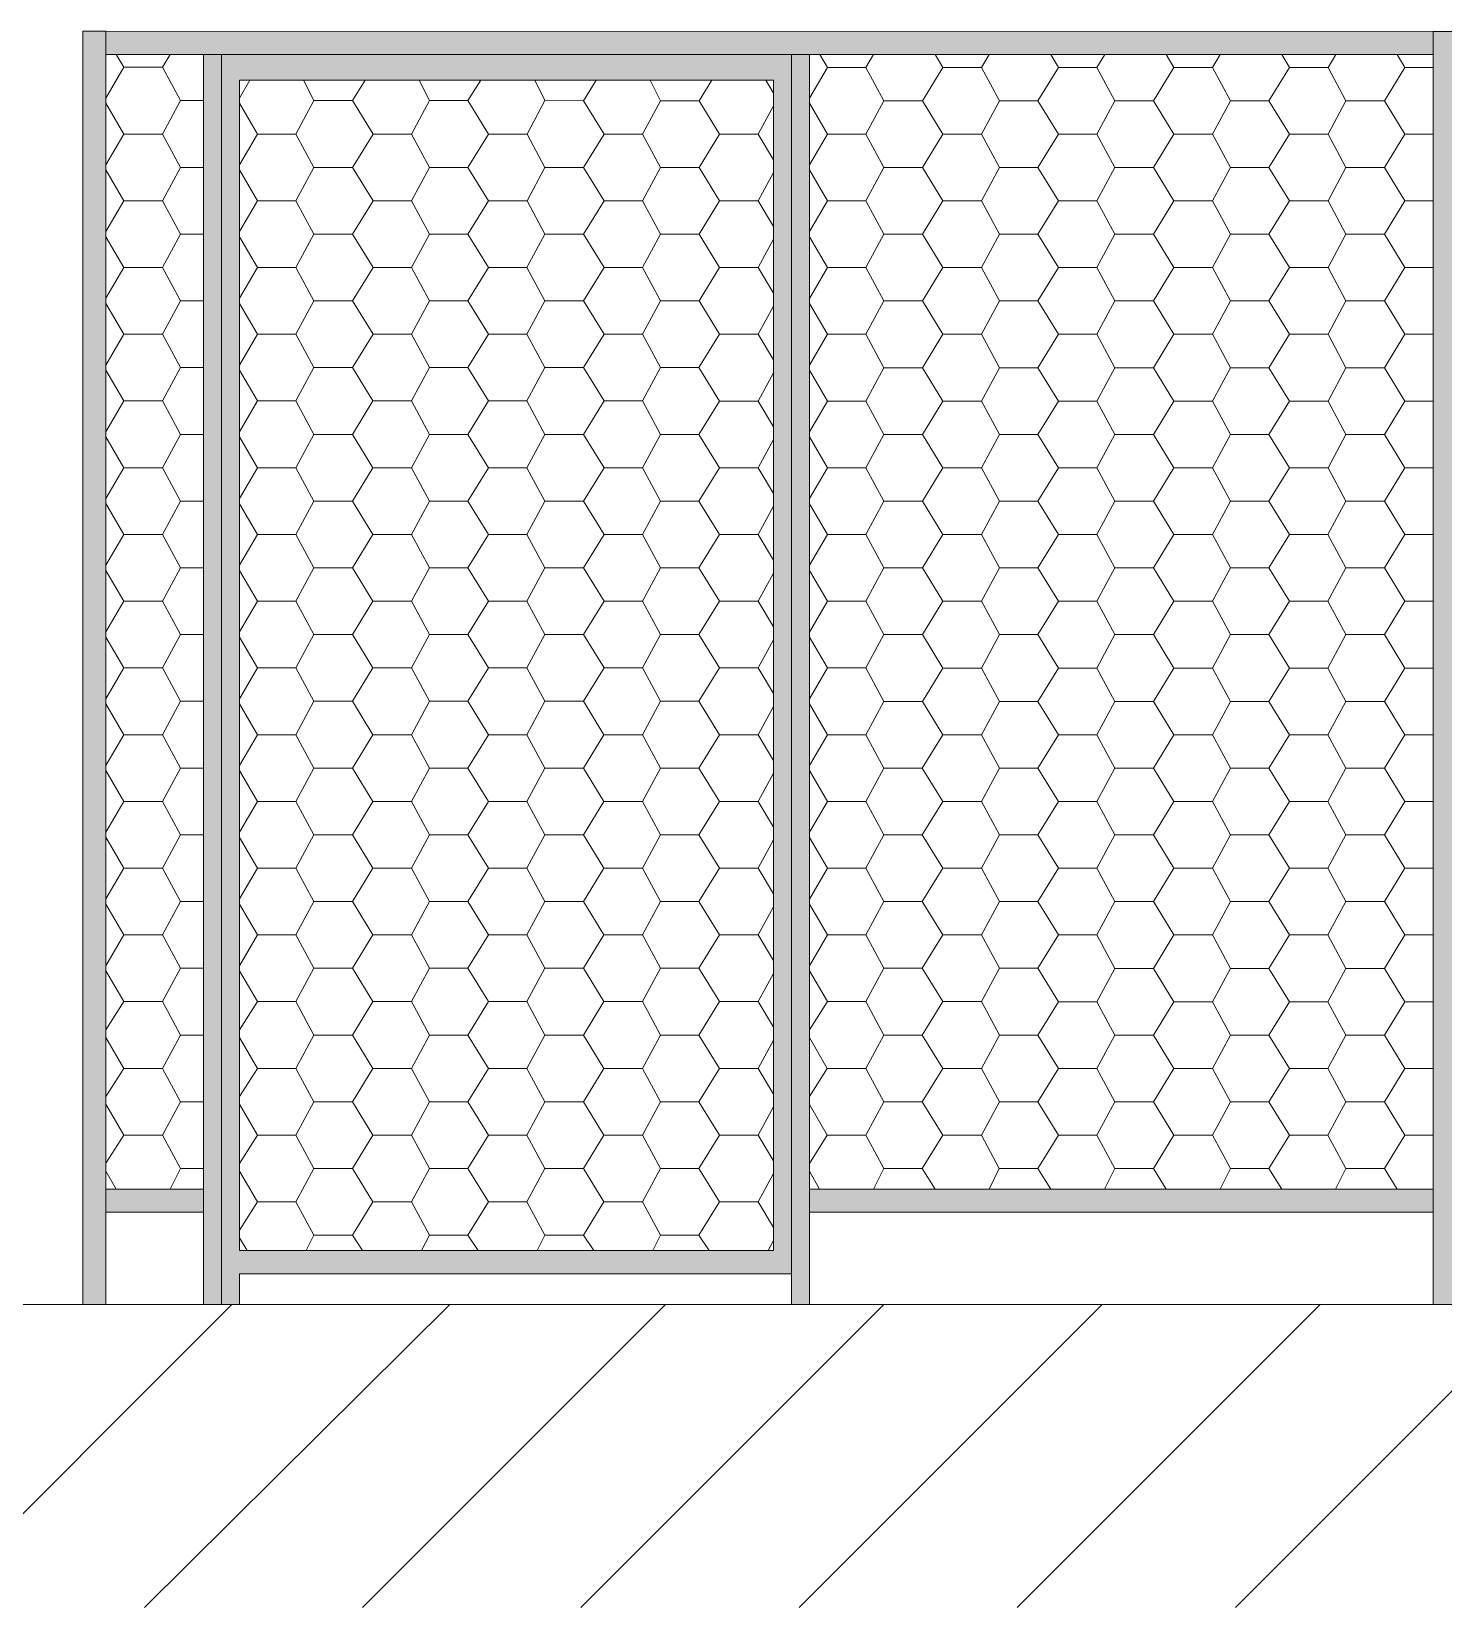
# Model space of a CAD drawing. Extents: x 3377 to 3790, y 1673 to 1846.
# Drawn here: x 3518.486 to 3520.813, y 1749.507 to 1752.105 of the extents above; entities that cross this region are included whole.
import ezdxf

# ---------------------------------------------------------------- set-up
doc = ezdxf.new("R2010")
doc.units = 0
doc.header["$LTSCALE"] = 2
doc.layers.add('PDF7_0', color=7, linetype='Continuous', true_color=0xc6c6c6)
doc.layers.add('PDF7_13-CORTE', color=7, linetype='Continuous', true_color=0xe3e3e3)
doc.layers.add('PDF7_07-HACHURIADO', color=7, linetype='Continuous')

msp = doc.modelspace()

# ---------------------------------------------------------------- linework, layer by layer
at = {"layer": 'PDF7_0', "color": 7, "lineweight": 0}
for points in [[(3518.5704, 1752.1056), (3518.5703, 1750.0067)], [(3520.7962, 1752.1054), (3520.7961, 1750.0066)], [(3519.7087, 1752.0674), (3519.7383, 1752.0674), (3519.7382, 1750.0574), (3518.8284, 1750.0575), (3518.8284, 1750.0067), (3518.7988, 1750.0067), (3518.7989, 1752.0675), (3518.8285, 1752.0675), (3519.7383, 1752.0674), (3519.7383, 1752.0251)], [(3519.7679, 1752.0674), (3519.7678, 1750.0067)]]:
    msp.add_lwpolyline(points, dxfattribs=at)
for points in [[(3518.5704, 1752.1056), (3518.6085, 1752.1056), (3518.6084, 1750.0067), (3518.5703, 1750.0067)], [(3518.6084, 1750.0067), (3518.6085, 1752.1056)], [(3520.7962, 1752.1054), (3520.7962, 1752.0673), (3518.6085, 1752.0675), (3518.6085, 1752.1056)], [(3520.7962, 1752.1054), (3520.8385, 1752.1054), (3520.8384, 1750.0066), (3520.7961, 1750.0066)], [(3518.7693, 1752.0675), (3518.7989, 1752.0675), (3518.7988, 1750.0067), (3518.7692, 1750.0067)], [(3519.7383, 1752.0674), (3519.7679, 1752.0674), (3519.7678, 1750.0067), (3519.7382, 1750.0067)], [(3519.7086, 1750.0955), (3519.7087, 1752.0251), (3518.8285, 1752.0251), (3518.8284, 1750.0956)], [(3518.7692, 1750.1971), (3518.7692, 1750.1591), (3518.6084, 1750.1591), (3518.6084, 1750.1971)], [(3520.7961, 1750.197), (3520.7961, 1750.1589), (3519.7678, 1750.159), (3519.7678, 1750.1971)]]:
    msp.add_lwpolyline(points, close=True, dxfattribs=at)
at = {"layer": 'PDF7_0', "lineweight": 0}
for points in [[(3518.6254, 1752.0675), (3518.6381, 1752.0463), (3518.7016, 1752.0463), (3518.7143, 1752.0675)], [(3519.7849, 1752.0674), (3519.7976, 1752.0462), (3519.861, 1752.0462), (3519.8737, 1752.0674)], [(3519.9753, 1752.0674), (3519.988, 1752.0462), (3520.0514, 1752.0462), (3520.0641, 1752.0674)], [(3520.1657, 1752.0674), (3520.1784, 1752.0462), (3520.2419, 1752.0462), (3520.2546, 1752.0674)], [(3520.3561, 1752.0674), (3520.3688, 1752.0462), (3520.4323, 1752.0462), (3520.445, 1752.0673)], [(3520.5465, 1752.0673), (3520.5592, 1752.0462), (3520.6227, 1752.0462), (3520.6354, 1752.0673)], [(3520.7369, 1752.0673), (3520.7496, 1752.0462), (3520.7962, 1752.0462)], [(3518.6085, 1751.9955), (3518.6381, 1752.0463)], [(3518.7016, 1752.0463), (3518.7312, 1751.9913), (3518.7693, 1751.9913)], [(3519.7679, 1751.9955), (3519.7976, 1752.0462)], [(3519.861, 1752.0462), (3519.8906, 1751.9912), (3519.9541, 1751.9912), (3519.988, 1752.0462)], [(3520.0514, 1752.0462), (3520.0811, 1751.9912), (3520.1445, 1751.9912), (3520.1784, 1752.0462)], [(3520.2419, 1752.0462), (3520.2715, 1751.9912), (3520.335, 1751.9912), (3520.3688, 1752.0462)], [(3520.4323, 1752.0462), (3520.4619, 1751.9912), (3520.5254, 1751.9912), (3520.5592, 1752.0462)], [(3520.6227, 1752.0462), (3520.6523, 1751.9912), (3520.7158, 1751.9912), (3520.7496, 1752.0462)], [(3518.8285, 1751.9955), (3518.8455, 1752.0251)], [(3518.9343, 1752.0251), (3518.9513, 1751.9913), (3519.0147, 1751.9913), (3519.0359, 1752.0251)], [(3519.1247, 1752.0251), (3519.1417, 1751.9913), (3519.2051, 1751.9913), (3519.2263, 1752.0251)], [(3519.3152, 1752.0251), (3519.3321, 1751.9913), (3519.3956, 1751.9912), (3519.4167, 1752.0251)], [(3519.5056, 1752.0251), (3519.5225, 1751.9912), (3519.586, 1751.9912), (3519.6071, 1752.0251)], [(3519.7087, 1752.0039), (3519.696, 1752.0251)], [(3518.6085, 1751.9871), (3518.6381, 1751.9363), (3518.7016, 1751.9363), (3518.7312, 1751.9913)], [(3518.8285, 1751.9871), (3518.8582, 1751.9363), (3518.9216, 1751.9363), (3518.9513, 1751.9913)], [(3519.0147, 1751.9913), (3519.0486, 1751.9363), (3519.112, 1751.9363), (3519.1417, 1751.9913)], [(3519.2051, 1751.9913), (3519.239, 1751.9362), (3519.3025, 1751.9362), (3519.3321, 1751.9913)], [(3519.3956, 1751.9912), (3519.4294, 1751.9362), (3519.4929, 1751.9362), (3519.5225, 1751.9912)], [(3519.586, 1751.9912), (3519.6198, 1751.9362), (3519.6833, 1751.9362), (3519.7087, 1751.8939)], [(3519.7679, 1751.987), (3519.7975, 1751.9362), (3519.861, 1751.9362), (3519.8906, 1751.9912)], [(3519.9541, 1751.9912), (3519.988, 1751.9362), (3520.0514, 1751.9362), (3520.0811, 1751.9912)], [(3520.1445, 1751.9912), (3520.1784, 1751.9362), (3520.2419, 1751.9362), (3520.2715, 1751.9912)], [(3520.335, 1751.9912), (3520.3688, 1751.9362), (3520.4323, 1751.9362), (3520.4619, 1751.9912)], [(3520.5254, 1751.9912), (3520.5592, 1751.9362), (3520.6227, 1751.9362), (3520.6523, 1751.9912)], [(3520.7158, 1751.9912), (3520.7496, 1751.9361), (3520.7962, 1751.9361)], [(3519.6833, 1751.9362), (3519.7087, 1751.9828)], [(3518.6085, 1751.8855), (3518.6381, 1751.9363)], [(3518.7016, 1751.9363), (3518.7312, 1751.8813), (3518.7693, 1751.8813)], [(3518.8285, 1751.8855), (3518.8582, 1751.9363)], [(3518.9216, 1751.9363), (3518.9512, 1751.8813), (3519.0147, 1751.8813), (3519.0486, 1751.9363)], [(3519.112, 1751.9363), (3519.1417, 1751.8812), (3519.2051, 1751.8812), (3519.239, 1751.9362)], [(3519.3025, 1751.9362), (3519.3321, 1751.8812), (3519.3956, 1751.8812), (3519.4294, 1751.9362)], [(3519.4929, 1751.9362), (3519.5225, 1751.8812), (3519.586, 1751.8812), (3519.6198, 1751.9362)], [(3519.7679, 1751.8854), (3519.7975, 1751.9362)], [(3519.861, 1751.9362), (3519.8906, 1751.8812), (3519.9541, 1751.8812), (3519.988, 1751.9362)], [(3520.0514, 1751.9362), (3520.0811, 1751.8812), (3520.1445, 1751.8812), (3520.1784, 1751.9362)], [(3520.2419, 1751.9362), (3520.2715, 1751.8812), (3520.3349, 1751.8812), (3520.3688, 1751.9362)], [(3520.4323, 1751.9362), (3520.4619, 1751.8812), (3520.5254, 1751.8812), (3520.5592, 1751.9362)], [(3520.6227, 1751.9362), (3520.6523, 1751.8811), (3520.7158, 1751.8811), (3520.7496, 1751.9361)], [(3518.6085, 1751.8771), (3518.6381, 1751.8263), (3518.7016, 1751.8263), (3518.7312, 1751.8813)], [(3518.8285, 1751.877), (3518.8582, 1751.8263), (3518.9216, 1751.8263), (3518.9512, 1751.8813)], [(3519.0147, 1751.8813), (3519.0486, 1751.8262), (3519.112, 1751.8262), (3519.1417, 1751.8812)], [(3519.2051, 1751.8812), (3519.239, 1751.8262), (3519.3025, 1751.8262), (3519.3321, 1751.8812)], [(3519.3956, 1751.8812), (3519.4294, 1751.8262), (3519.4929, 1751.8262), (3519.5225, 1751.8812)], [(3519.586, 1751.8812), (3519.6198, 1751.8262), (3519.6833, 1751.8262), (3519.7087, 1751.7839)], [(3519.6833, 1751.8262), (3519.7087, 1751.8727)], [(3519.7679, 1751.877), (3519.7975, 1751.8262), (3519.861, 1751.8262), (3519.8906, 1751.8812)], [(3519.9541, 1751.8812), (3519.988, 1751.8262), (3520.0514, 1751.8262), (3520.0811, 1751.8812)], [(3520.1445, 1751.8812), (3520.1784, 1751.8262), (3520.2418, 1751.8262), (3520.2715, 1751.8812)], [(3520.3349, 1751.8812), (3520.3688, 1751.8262), (3520.4323, 1751.8262), (3520.4619, 1751.8812)], [(3520.5254, 1751.8812), (3520.5592, 1751.8261), (3520.6227, 1751.8261), (3520.6523, 1751.8811)], [(3520.7158, 1751.8811), (3520.7496, 1751.8261), (3520.7962, 1751.8261)], [(3518.6085, 1751.7755), (3518.6381, 1751.8263)], [(3518.7016, 1751.8263), (3518.7312, 1751.7713), (3518.7693, 1751.7713)], [(3518.8285, 1751.7755), (3518.8582, 1751.8263)], [(3518.9216, 1751.8263), (3518.9512, 1751.7712), (3519.0147, 1751.7712), (3519.0486, 1751.8262)], [(3519.112, 1751.8262), (3519.1417, 1751.7712), (3519.2051, 1751.7712), (3519.239, 1751.8262)], [(3519.3025, 1751.8262), (3519.3321, 1751.7712), (3519.3955, 1751.7712), (3519.4294, 1751.8262)], [(3519.4929, 1751.8262), (3519.5225, 1751.7712), (3519.586, 1751.7712), (3519.6198, 1751.8262)], [(3519.7679, 1751.7754), (3519.7975, 1751.8262)], [(3519.861, 1751.8262), (3519.8906, 1751.7712), (3519.9541, 1751.7712), (3519.988, 1751.8262)], [(3520.0514, 1751.8262), (3520.081, 1751.7712), (3520.1445, 1751.7712), (3520.1784, 1751.8262)], [(3520.2418, 1751.8262), (3520.2715, 1751.7712), (3520.3349, 1751.7711), (3520.3688, 1751.8262)], [(3520.4323, 1751.8262), (3520.4619, 1751.7711), (3520.5254, 1751.7711), (3520.5592, 1751.8261)], [(3520.6227, 1751.8261), (3520.6523, 1751.7711), (3520.7158, 1751.7711), (3520.7496, 1751.8261)], [(3518.6085, 1751.767), (3518.6381, 1751.7163), (3518.7016, 1751.7162), (3518.7312, 1751.7713)], [(3518.8285, 1751.767), (3518.8581, 1751.7162), (3518.9216, 1751.7162), (3518.9512, 1751.7712)], [(3519.0147, 1751.7712), (3519.0486, 1751.7162), (3519.112, 1751.7162), (3519.1417, 1751.7712)], [(3519.2051, 1751.7712), (3519.239, 1751.7162), (3519.3024, 1751.7162), (3519.3321, 1751.7712)], [(3519.3955, 1751.7712), (3519.4294, 1751.7162), (3519.4929, 1751.7162), (3519.5225, 1751.7712)], [(3519.586, 1751.7712), (3519.6198, 1751.7162), (3519.6833, 1751.7162), (3519.7087, 1751.6739)], [(3519.6833, 1751.7162), (3519.7087, 1751.7627)], [(3519.7679, 1751.767), (3519.7975, 1751.7162), (3519.861, 1751.7162), (3519.8906, 1751.7712)], [(3519.9541, 1751.7712), (3519.988, 1751.7162), (3520.0514, 1751.7162), (3520.081, 1751.7712)], [(3520.1445, 1751.7712), (3520.1784, 1751.7161), (3520.2418, 1751.7161), (3520.2715, 1751.7712)], [(3520.3349, 1751.7711), (3520.3688, 1751.7161), (3520.4323, 1751.7161), (3520.4619, 1751.7711)], [(3520.5254, 1751.7711), (3520.5592, 1751.7161), (3520.6227, 1751.7161), (3520.6523, 1751.7711)], [(3520.7158, 1751.7711), (3520.7496, 1751.7161), (3520.7962, 1751.7161)], [(3518.6085, 1751.6655), (3518.6381, 1751.7163)], [(3518.7016, 1751.7162), (3518.7312, 1751.6612), (3518.7693, 1751.6612)], [(3518.8285, 1751.6655), (3518.8581, 1751.7162)], [(3518.9216, 1751.7162), (3518.9512, 1751.6612), (3519.0147, 1751.6612), (3519.0486, 1751.7162)], [(3519.112, 1751.7162), (3519.1416, 1751.6612), (3519.2051, 1751.6612), (3519.239, 1751.7162)], [(3519.3024, 1751.7162), (3519.3321, 1751.6612), (3519.3955, 1751.6612), (3519.4294, 1751.7162)], [(3519.4929, 1751.7162), (3519.5225, 1751.6612), (3519.586, 1751.6612), (3519.6198, 1751.7162)], [(3519.7679, 1751.6654), (3519.7975, 1751.7162)], [(3519.861, 1751.7162), (3519.8906, 1751.6612), (3519.9541, 1751.6612), (3519.988, 1751.7162)], [(3520.0514, 1751.7162), (3520.081, 1751.6611), (3520.1445, 1751.6611), (3520.1784, 1751.7161)], [(3520.2418, 1751.7161), (3520.2715, 1751.6611), (3520.3349, 1751.6611), (3520.3688, 1751.7161)], [(3520.4323, 1751.7161), (3520.4619, 1751.6611), (3520.5253, 1751.6611), (3520.5592, 1751.7161)], [(3520.6227, 1751.7161), (3520.6523, 1751.6611), (3520.7158, 1751.6611), (3520.7496, 1751.7161)], [(3518.6085, 1751.657), (3518.6381, 1751.6062), (3518.7016, 1751.6062), (3518.7312, 1751.6612)], [(3518.8285, 1751.657), (3518.8581, 1751.6062), (3518.9216, 1751.6062), (3518.9512, 1751.6612)], [(3519.0147, 1751.6612), (3519.0486, 1751.6062), (3519.112, 1751.6062), (3519.1416, 1751.6612)], [(3519.2051, 1751.6612), (3519.239, 1751.6062), (3519.3024, 1751.6062), (3519.3321, 1751.6612)], [(3519.3955, 1751.6612), (3519.4294, 1751.6062), (3519.4929, 1751.6062), (3519.5225, 1751.6612)], [(3519.586, 1751.6612), (3519.6198, 1751.6062), (3519.6833, 1751.6062), (3519.7087, 1751.5638)], [(3519.6833, 1751.6062), (3519.7087, 1751.6527)], [(3519.7679, 1751.6569), (3519.7975, 1751.6062), (3519.861, 1751.6062), (3519.8906, 1751.6612)], [(3519.9541, 1751.6612), (3519.9879, 1751.6061), (3520.0514, 1751.6061), (3520.081, 1751.6611)], [(3520.1445, 1751.6611), (3520.1784, 1751.6061), (3520.2418, 1751.6061), (3520.2715, 1751.6611)], [(3520.3349, 1751.6611), (3520.3688, 1751.6061), (3520.4323, 1751.6061), (3520.4619, 1751.6611)], [(3520.5253, 1751.6611), (3520.5592, 1751.6061), (3520.6227, 1751.6061), (3520.6523, 1751.6611)], [(3520.7158, 1751.6611), (3520.7496, 1751.6061), (3520.7962, 1751.6061)], [(3518.6085, 1751.5555), (3518.6381, 1751.6062)], [(3518.7016, 1751.6062), (3518.7312, 1751.5512), (3518.7693, 1751.5512)], [(3518.8285, 1751.5554), (3518.8581, 1751.6062)], [(3518.9216, 1751.6062), (3518.9512, 1751.5512), (3519.0147, 1751.5512), (3519.0486, 1751.6062)], [(3519.112, 1751.6062), (3519.1416, 1751.5512), (3519.2051, 1751.5512), (3519.239, 1751.6062)], [(3519.3024, 1751.6062), (3519.3321, 1751.5512), (3519.3955, 1751.5512), (3519.4294, 1751.6062)], [(3519.4929, 1751.6062), (3519.5225, 1751.5512), (3519.5859, 1751.5512), (3519.6198, 1751.6062)], [(3519.7679, 1751.5554), (3519.7975, 1751.6062)], [(3519.861, 1751.6062), (3519.8906, 1751.5511), (3519.9541, 1751.5511), (3519.9879, 1751.6061)], [(3520.0514, 1751.6061), (3520.081, 1751.5511), (3520.1445, 1751.5511), (3520.1784, 1751.6061)], [(3520.2418, 1751.6061), (3520.2714, 1751.5511), (3520.3349, 1751.5511), (3520.3688, 1751.6061)], [(3520.4323, 1751.6061), (3520.4619, 1751.5511), (3520.5253, 1751.5511), (3520.5592, 1751.6061)], [(3520.6227, 1751.6061), (3520.6523, 1751.5511), (3520.7158, 1751.5511), (3520.7496, 1751.6061)], [(3518.6085, 1751.547), (3518.6381, 1751.4962), (3518.7016, 1751.4962), (3518.7312, 1751.5512)], [(3518.8285, 1751.547), (3518.8581, 1751.4962), (3518.9216, 1751.4962), (3518.9512, 1751.5512)], [(3519.0147, 1751.5512), (3519.0485, 1751.4962), (3519.112, 1751.4962), (3519.1416, 1751.5512)], [(3519.2051, 1751.5512), (3519.239, 1751.4962), (3519.3024, 1751.4962), (3519.3321, 1751.5512)], [(3519.3955, 1751.5512), (3519.4294, 1751.4962), (3519.4929, 1751.4962), (3519.5225, 1751.5512)], [(3519.5859, 1751.5512), (3519.6198, 1751.4961), (3519.6833, 1751.4961), (3519.7087, 1751.4538)], [(3519.7679, 1751.5469), (3519.7975, 1751.4961), (3519.861, 1751.4961), (3519.8906, 1751.5511)], [(3519.9541, 1751.5511), (3519.9879, 1751.4961), (3520.0514, 1751.4961), (3520.081, 1751.5511)], [(3520.1445, 1751.5511), (3520.1784, 1751.4961), (3520.2418, 1751.4961), (3520.2714, 1751.5511)], [(3520.3349, 1751.5511), (3520.3688, 1751.4961), (3520.4322, 1751.4961), (3520.4619, 1751.5511)], [(3520.5253, 1751.5511), (3520.5592, 1751.4961), (3520.6227, 1751.4961), (3520.6523, 1751.5511)], [(3520.7158, 1751.5511), (3520.7496, 1751.4961), (3520.7962, 1751.4961)], [(3519.6833, 1751.4961), (3519.7087, 1751.5427)], [(3518.6085, 1751.4454), (3518.6381, 1751.4962)], [(3518.7016, 1751.4962), (3518.7312, 1751.4412), (3518.7693, 1751.4412)], [(3518.8285, 1751.4454), (3518.8581, 1751.4962)], [(3518.9216, 1751.4962), (3518.9512, 1751.4412), (3519.0147, 1751.4412), (3519.0485, 1751.4962)], [(3519.112, 1751.4962), (3519.1416, 1751.4412), (3519.2051, 1751.4412), (3519.239, 1751.4962)], [(3519.3024, 1751.4962), (3519.3321, 1751.4412), (3519.3955, 1751.4412), (3519.4294, 1751.4962)], [(3519.4929, 1751.4962), (3519.5225, 1751.4411), (3519.5859, 1751.4411), (3519.6198, 1751.4961)], [(3519.7679, 1751.4454), (3519.7975, 1751.4961)], [(3519.861, 1751.4961), (3519.8906, 1751.4411), (3519.9541, 1751.4411), (3519.9879, 1751.4961)], [(3520.0514, 1751.4961), (3520.081, 1751.4411), (3520.1445, 1751.4411), (3520.1784, 1751.4961)], [(3520.2418, 1751.4961), (3520.2714, 1751.4411), (3520.3349, 1751.4411), (3520.3688, 1751.4961)], [(3520.4322, 1751.4961), (3520.4619, 1751.4411), (3520.5253, 1751.4411), (3520.5592, 1751.4961)], [(3520.6227, 1751.4961), (3520.6523, 1751.4411), (3520.7157, 1751.4411), (3520.7496, 1751.4961)], [(3518.6085, 1751.437), (3518.6381, 1751.3862), (3518.7016, 1751.3862), (3518.7312, 1751.4412)], [(3518.8285, 1751.437), (3518.8581, 1751.3862), (3518.9216, 1751.3862), (3518.9512, 1751.4412)], [(3519.0147, 1751.4412), (3519.0485, 1751.3862), (3519.112, 1751.3862), (3519.1416, 1751.4412)], [(3519.2051, 1751.4412), (3519.239, 1751.3862), (3519.3024, 1751.3862), (3519.3321, 1751.4412)], [(3519.3955, 1751.4412), (3519.4294, 1751.3861), (3519.4928, 1751.3861), (3519.5225, 1751.4411)], [(3519.5859, 1751.4411), (3519.6198, 1751.3861), (3519.6833, 1751.3861), (3519.7086, 1751.3438)], [(3519.6833, 1751.3861), (3519.7087, 1751.4327)], [(3519.7679, 1751.4369), (3519.7975, 1751.3861), (3519.861, 1751.3861), (3519.8906, 1751.4411)], [(3519.9541, 1751.4411), (3519.9879, 1751.3861), (3520.0514, 1751.3861), (3520.081, 1751.4411)], [(3520.1445, 1751.4411), (3520.1783, 1751.3861), (3520.2418, 1751.3861), (3520.2714, 1751.4411)], [(3520.3349, 1751.4411), (3520.3688, 1751.3861), (3520.4322, 1751.3861), (3520.4619, 1751.4411)], [(3520.5253, 1751.4411), (3520.5592, 1751.3861), (3520.6227, 1751.3861), (3520.6523, 1751.4411)], [(3520.7157, 1751.4411), (3520.7496, 1751.3861), (3520.7961, 1751.3861)], [(3518.6085, 1751.3354), (3518.6381, 1751.3862)], [(3518.7016, 1751.3862), (3518.7312, 1751.3312), (3518.7693, 1751.3312)], [(3518.8285, 1751.3354), (3518.8581, 1751.3862)], [(3518.9216, 1751.3862), (3518.9512, 1751.3312), (3519.0147, 1751.3312), (3519.0485, 1751.3862)], [(3519.112, 1751.3862), (3519.1416, 1751.3312), (3519.2051, 1751.3311), (3519.239, 1751.3862)], [(3519.3024, 1751.3862), (3519.332, 1751.3311), (3519.3955, 1751.3311), (3519.4294, 1751.3861)], [(3519.4928, 1751.3861), (3519.5225, 1751.3311), (3519.5859, 1751.3311), (3519.6198, 1751.3861)], [(3519.7679, 1751.3353), (3519.7975, 1751.3861)], [(3519.861, 1751.3861), (3519.8906, 1751.3311), (3519.9541, 1751.3311), (3519.9879, 1751.3861)], [(3520.0514, 1751.3861), (3520.081, 1751.3311), (3520.1445, 1751.3311), (3520.1783, 1751.3861)], [(3520.2418, 1751.3861), (3520.2714, 1751.3311), (3520.3349, 1751.3311), (3520.3688, 1751.3861)], [(3520.4322, 1751.3861), (3520.4619, 1751.3311), (3520.5253, 1751.3311), (3520.5592, 1751.3861)], [(3520.6227, 1751.3861), (3520.6523, 1751.3311), (3520.7157, 1751.331), (3520.7496, 1751.3861)], [(3518.6085, 1751.327), (3518.6381, 1751.2762), (3518.7015, 1751.2762), (3518.7312, 1751.3312)], [(3518.8285, 1751.3269), (3518.8581, 1751.2762), (3518.9216, 1751.2762), (3518.9512, 1751.3312)], [(3519.0147, 1751.3312), (3519.0485, 1751.2761), (3519.112, 1751.2761), (3519.1416, 1751.3312)], [(3519.2051, 1751.3311), (3519.2389, 1751.2761), (3519.3024, 1751.2761), (3519.332, 1751.3311)], [(3519.3955, 1751.3311), (3519.4294, 1751.2761), (3519.4928, 1751.2761), (3519.5225, 1751.3311)], [(3519.5859, 1751.3311), (3519.6198, 1751.2761), (3519.6833, 1751.2761), (3519.7086, 1751.2338)], [(3519.6833, 1751.2761), (3519.7086, 1751.3227)], [(3519.7679, 1751.3269), (3519.7975, 1751.2761), (3519.861, 1751.2761), (3519.8906, 1751.3311)], [(3519.9541, 1751.3311), (3519.9879, 1751.2761), (3520.0514, 1751.2761), (3520.081, 1751.3311)], [(3520.1445, 1751.3311), (3520.1783, 1751.2761), (3520.2418, 1751.2761), (3520.2714, 1751.3311)], [(3520.3349, 1751.3311), (3520.3688, 1751.2761), (3520.4322, 1751.2761), (3520.4619, 1751.3311)], [(3520.5253, 1751.3311), (3520.5592, 1751.276), (3520.6226, 1751.276), (3520.6523, 1751.3311)], [(3520.7157, 1751.331), (3520.7496, 1751.276), (3520.7961, 1751.276)], [(3518.6085, 1751.2254), (3518.6381, 1751.2762)], [(3518.7015, 1751.2762), (3518.7312, 1751.2212), (3518.7692, 1751.2212)], [(3518.8285, 1751.2254), (3518.8581, 1751.2762)], [(3518.9216, 1751.2762), (3518.9512, 1751.2211), (3519.0147, 1751.2211), (3519.0485, 1751.2761)], [(3519.112, 1751.2761), (3519.1416, 1751.2211), (3519.2051, 1751.2211), (3519.2389, 1751.2761)], [(3519.3024, 1751.2761), (3519.332, 1751.2211), (3519.3955, 1751.2211), (3519.4294, 1751.2761)], [(3519.4928, 1751.2761), (3519.5225, 1751.2211), (3519.5859, 1751.2211), (3519.6198, 1751.2761)], [(3519.7679, 1751.2253), (3519.7975, 1751.2761)], [(3519.861, 1751.2761), (3519.8906, 1751.2211), (3519.9541, 1751.2211), (3519.9879, 1751.2761)], [(3520.0514, 1751.2761), (3520.081, 1751.2211), (3520.1445, 1751.2211), (3520.1783, 1751.2761)], [(3520.2418, 1751.2761), (3520.2714, 1751.2211), (3520.3349, 1751.2211), (3520.3688, 1751.2761)], [(3520.4322, 1751.2761), (3520.4618, 1751.221), (3520.5253, 1751.221), (3520.5592, 1751.276)], [(3520.6226, 1751.276), (3520.6523, 1751.221), (3520.7157, 1751.221), (3520.7496, 1751.276)], [(3518.6085, 1751.2169), (3518.6381, 1751.1662), (3518.7015, 1751.1662), (3518.7312, 1751.2212)], [(3518.8285, 1751.2169), (3518.8581, 1751.1661), (3518.9216, 1751.1661), (3518.9512, 1751.2211)], [(3519.0147, 1751.2211), (3519.0485, 1751.1661), (3519.112, 1751.1661), (3519.1416, 1751.2211)], [(3519.2051, 1751.2211), (3519.2389, 1751.1661), (3519.3024, 1751.1661), (3519.332, 1751.2211)], [(3519.3955, 1751.2211), (3519.4294, 1751.1661), (3519.4928, 1751.1661), (3519.5225, 1751.2211)], [(3519.5859, 1751.2211), (3519.6198, 1751.1661), (3519.6832, 1751.1661), (3519.7086, 1751.1238)], [(3519.6832, 1751.1661), (3519.7086, 1751.2126)], [(3519.7679, 1751.2169), (3519.7975, 1751.1661), (3519.861, 1751.1661), (3519.8906, 1751.2211)], [(3519.9541, 1751.2211), (3519.9879, 1751.1661), (3520.0514, 1751.1661), (3520.081, 1751.2211)], [(3520.1445, 1751.2211), (3520.1783, 1751.1661), (3520.2418, 1751.1661), (3520.2714, 1751.2211)], [(3520.3349, 1751.2211), (3520.3687, 1751.166), (3520.4322, 1751.166), (3520.4618, 1751.221)], [(3520.5253, 1751.221), (3520.5592, 1751.166), (3520.6226, 1751.166), (3520.6523, 1751.221)], [(3520.7157, 1751.221), (3520.7496, 1751.166), (3520.7961, 1751.166)], [(3518.6084, 1751.1154), (3518.6381, 1751.1662)], [(3518.7015, 1751.1662), (3518.7312, 1751.1111), (3518.7692, 1751.1111)], [(3518.8285, 1751.1154), (3518.8581, 1751.1661)], [(3518.9216, 1751.1661), (3518.9512, 1751.1111), (3519.0147, 1751.1111), (3519.0485, 1751.1661)], [(3519.112, 1751.1661), (3519.1416, 1751.1111), (3519.2051, 1751.1111), (3519.2389, 1751.1661)], [(3519.3024, 1751.1661), (3519.332, 1751.1111), (3519.3955, 1751.1111), (3519.4294, 1751.1661)], [(3519.4928, 1751.1661), (3519.5224, 1751.1111), (3519.5859, 1751.1111), (3519.6198, 1751.1661)], [(3519.7679, 1751.1153), (3519.7975, 1751.1661)], [(3519.861, 1751.1661), (3519.8906, 1751.1111), (3519.9541, 1751.1111), (3519.9879, 1751.1661)], [(3520.0514, 1751.1661), (3520.081, 1751.1111), (3520.1445, 1751.111), (3520.1783, 1751.1661)], [(3520.2418, 1751.1661), (3520.2714, 1751.111), (3520.3349, 1751.111), (3520.3687, 1751.166)], [(3520.4322, 1751.166), (3520.4618, 1751.111), (3520.5253, 1751.111), (3520.5592, 1751.166)], [(3520.6226, 1751.166), (3520.6523, 1751.111), (3520.7157, 1751.111), (3520.7496, 1751.166)], [(3518.6084, 1751.1069), (3518.6381, 1751.0561), (3518.7015, 1751.0561), (3518.7312, 1751.1111)], [(3518.8285, 1751.1069), (3518.8581, 1751.0561), (3518.9216, 1751.0561), (3518.9512, 1751.1111)], [(3519.0147, 1751.1111), (3519.0485, 1751.0561), (3519.112, 1751.0561), (3519.1416, 1751.1111)], [(3519.2051, 1751.1111), (3519.2389, 1751.0561), (3519.3024, 1751.0561), (3519.332, 1751.1111)], [(3519.3955, 1751.1111), (3519.4294, 1751.0561), (3519.4928, 1751.0561), (3519.5224, 1751.1111)], [(3519.5859, 1751.1111), (3519.6198, 1751.0561), (3519.6832, 1751.0561), (3519.7086, 1751.0138)], [(3519.7679, 1751.1068), (3519.7975, 1751.0561), (3519.861, 1751.0561), (3519.8906, 1751.1111)], [(3519.9541, 1751.1111), (3519.9879, 1751.056), (3520.0514, 1751.056), (3520.081, 1751.1111)], [(3520.1445, 1751.111), (3520.1783, 1751.056), (3520.2418, 1751.056), (3520.2714, 1751.111)], [(3520.3349, 1751.111), (3520.3687, 1751.056), (3520.4322, 1751.056), (3520.4618, 1751.111)], [(3520.5253, 1751.111), (3520.5592, 1751.056), (3520.6226, 1751.056), (3520.6523, 1751.111)], [(3520.7157, 1751.111), (3520.7496, 1751.056), (3520.7961, 1751.056)], [(3519.6832, 1751.0561), (3519.7086, 1751.1026)], [(3518.6084, 1751.0054), (3518.6381, 1751.0561)], [(3518.7015, 1751.0561), (3518.7312, 1751.0011), (3518.7692, 1751.0011)], [(3518.8285, 1751.0053), (3518.8581, 1751.0561)], [(3518.9216, 1751.0561), (3518.9512, 1751.0011), (3519.0147, 1751.0011), (3519.0485, 1751.0561)], [(3519.112, 1751.0561), (3519.1416, 1751.0011), (3519.2051, 1751.0011), (3519.2389, 1751.0561)], [(3519.3024, 1751.0561), (3519.332, 1751.0011), (3519.3955, 1751.0011), (3519.4294, 1751.0561)], [(3519.4928, 1751.0561), (3519.5224, 1751.0011), (3519.5859, 1751.0011), (3519.6198, 1751.0561)], [(3519.7679, 1751.0053), (3519.7975, 1751.0561)], [(3519.861, 1751.0561), (3519.8906, 1751.001), (3519.9541, 1751.001), (3519.9879, 1751.056)], [(3520.0514, 1751.056), (3520.081, 1751.001), (3520.1445, 1751.001), (3520.1783, 1751.056)], [(3520.2418, 1751.056), (3520.2714, 1751.001), (3520.3349, 1751.001), (3520.3687, 1751.056)], [(3520.4322, 1751.056), (3520.4618, 1751.001), (3520.5253, 1751.001), (3520.5592, 1751.056)], [(3520.6226, 1751.056), (3520.6522, 1751.001), (3520.7157, 1751.001), (3520.7496, 1751.056)], [(3518.6084, 1750.9969), (3518.6381, 1750.9461), (3518.7015, 1750.9461), (3518.7312, 1751.0011)], [(3518.8285, 1750.9969), (3518.8581, 1750.9461), (3518.9216, 1750.9461), (3518.9512, 1751.0011)], [(3519.0147, 1751.0011), (3519.0485, 1750.9461), (3519.112, 1750.9461), (3519.1416, 1751.0011)], [(3519.2051, 1751.0011), (3519.2389, 1750.9461), (3519.3024, 1750.9461), (3519.332, 1751.0011)], [(3519.3955, 1751.0011), (3519.4293, 1750.9461), (3519.4928, 1750.9461), (3519.5224, 1751.0011)], [(3519.5859, 1751.0011), (3519.6198, 1750.9461), (3519.6832, 1750.9461), (3519.7086, 1750.9037)], [(3519.6832, 1750.9461), (3519.7086, 1750.9926)], [(3519.7679, 1750.9968), (3519.7975, 1750.946), (3519.861, 1750.946), (3519.8906, 1751.001)], [(3519.9541, 1751.001), (3519.9879, 1750.946), (3520.0514, 1750.946), (3520.081, 1751.001)], [(3520.1445, 1751.001), (3520.1783, 1750.946), (3520.2418, 1750.946), (3520.2714, 1751.001)], [(3520.3349, 1751.001), (3520.3687, 1750.946), (3520.4322, 1750.946), (3520.4618, 1751.001)], [(3520.5253, 1751.001), (3520.5592, 1750.946), (3520.6226, 1750.946), (3520.6522, 1751.001)], [(3520.7157, 1751.001), (3520.7496, 1750.946), (3520.7961, 1750.946)], [(3518.6084, 1750.8953), (3518.6381, 1750.9461)], [(3518.7015, 1750.9461), (3518.7311, 1750.8911), (3518.7692, 1750.8911)], [(3518.8285, 1750.8953), (3518.8581, 1750.9461)], [(3518.9216, 1750.9461), (3518.9512, 1750.8911), (3519.0147, 1750.8911), (3519.0485, 1750.9461)], [(3519.112, 1750.9461), (3519.1416, 1750.8911), (3519.2051, 1750.8911), (3519.2389, 1750.9461)], [(3519.3024, 1750.9461), (3519.332, 1750.8911), (3519.3955, 1750.8911), (3519.4293, 1750.9461)], [(3519.4928, 1750.9461), (3519.5224, 1750.8911), (3519.5859, 1750.891), (3519.6198, 1750.9461)], [(3519.7679, 1750.8953), (3519.7975, 1750.946)], [(3519.861, 1750.946), (3519.8906, 1750.891), (3519.954, 1750.891), (3519.9879, 1750.946)], [(3520.0514, 1750.946), (3520.081, 1750.891), (3520.1445, 1750.891), (3520.1783, 1750.946)], [(3520.2418, 1750.946), (3520.2714, 1750.891), (3520.3349, 1750.891), (3520.3687, 1750.946)], [(3520.4322, 1750.946), (3520.4618, 1750.891), (3520.5253, 1750.891), (3520.5592, 1750.946)], [(3520.6226, 1750.946), (3520.6522, 1750.891), (3520.7157, 1750.891), (3520.7496, 1750.946)], [(3518.6084, 1750.8869), (3518.638, 1750.8361), (3518.7015, 1750.8361), (3518.7311, 1750.8911)], [(3518.8285, 1750.8869), (3518.8581, 1750.8361), (3518.9216, 1750.8361), (3518.9512, 1750.8911)], [(3519.0147, 1750.8911), (3519.0485, 1750.8361), (3519.112, 1750.8361), (3519.1416, 1750.8911)], [(3519.2051, 1750.8911), (3519.2389, 1750.8361), (3519.3024, 1750.8361), (3519.332, 1750.8911)], [(3519.3955, 1750.8911), (3519.4293, 1750.836), (3519.4928, 1750.836), (3519.5224, 1750.8911)], [(3519.5859, 1750.891), (3519.6198, 1750.836), (3519.6832, 1750.836), (3519.7086, 1750.7937)], [(3519.6832, 1750.836), (3519.7086, 1750.8826)], [(3519.7679, 1750.8868), (3519.7975, 1750.836), (3519.8609, 1750.836), (3519.8906, 1750.891)], [(3519.954, 1750.891), (3519.9879, 1750.836), (3520.0514, 1750.836), (3520.081, 1750.891)], [(3520.1445, 1750.891), (3520.1783, 1750.836), (3520.2418, 1750.836), (3520.2714, 1750.891)], [(3520.3349, 1750.891), (3520.3687, 1750.836), (3520.4322, 1750.836), (3520.4618, 1750.891)], [(3520.5253, 1750.891), (3520.5591, 1750.836), (3520.6226, 1750.836), (3520.6522, 1750.891)], [(3520.7157, 1750.891), (3520.7496, 1750.836), (3520.7961, 1750.836)], [(3518.6084, 1750.7853), (3518.638, 1750.8361)], [(3518.7015, 1750.8361), (3518.7311, 1750.7811), (3518.7692, 1750.7811)], [(3518.8285, 1750.7853), (3518.8581, 1750.8361)], [(3518.9216, 1750.8361), (3518.9512, 1750.7811), (3519.0146, 1750.7811), (3519.0485, 1750.8361)], [(3519.112, 1750.8361), (3519.1416, 1750.7811), (3519.2051, 1750.7811), (3519.2389, 1750.8361)], [(3519.3024, 1750.8361), (3519.332, 1750.781), (3519.3955, 1750.781), (3519.4293, 1750.836)], [(3519.4928, 1750.836), (3519.5224, 1750.781), (3519.5859, 1750.781), (3519.6198, 1750.836)], [(3519.7679, 1750.7852), (3519.7975, 1750.836)], [(3519.8609, 1750.836), (3519.8906, 1750.781), (3519.954, 1750.781), (3519.9879, 1750.836)], [(3520.0514, 1750.836), (3520.081, 1750.781), (3520.1445, 1750.781), (3520.1783, 1750.836)], [(3520.2418, 1750.836), (3520.2714, 1750.781), (3520.3349, 1750.781), (3520.3687, 1750.836)], [(3520.4322, 1750.836), (3520.4618, 1750.781), (3520.5253, 1750.781), (3520.5591, 1750.836)], [(3520.6226, 1750.836), (3520.6522, 1750.781), (3520.7157, 1750.781), (3520.7496, 1750.836)], [(3518.6084, 1750.7769), (3518.638, 1750.7261), (3518.7015, 1750.7261), (3518.7311, 1750.7811)], [(3518.8285, 1750.7768), (3518.8581, 1750.7261), (3518.9215, 1750.7261), (3518.9512, 1750.7811)], [(3519.0146, 1750.7811), (3519.0485, 1750.7261), (3519.112, 1750.7261), (3519.1416, 1750.7811)], [(3519.2051, 1750.7811), (3519.2389, 1750.726), (3519.3024, 1750.726), (3519.332, 1750.781)], [(3519.3955, 1750.781), (3519.4293, 1750.726), (3519.4928, 1750.726), (3519.5224, 1750.781)], [(3519.5859, 1750.781), (3519.6197, 1750.726), (3519.6832, 1750.726), (3519.7086, 1750.6837)], [(3519.6832, 1750.726), (3519.7086, 1750.7726)], [(3519.7679, 1750.7768), (3519.7975, 1750.726), (3519.8609, 1750.726), (3519.8906, 1750.781)], [(3519.954, 1750.781), (3519.9879, 1750.726), (3520.0514, 1750.726), (3520.081, 1750.781)], [(3520.1445, 1750.781), (3520.1783, 1750.726), (3520.2418, 1750.726), (3520.2714, 1750.781)], [(3520.3349, 1750.781), (3520.3687, 1750.726), (3520.4322, 1750.726), (3520.4618, 1750.781)], [(3520.5253, 1750.781), (3520.5591, 1750.726), (3520.6226, 1750.726), (3520.6522, 1750.781)], [(3520.7157, 1750.781), (3520.7496, 1750.7259), (3520.7961, 1750.7259)], [(3518.6084, 1750.6753), (3518.638, 1750.7261)], [(3518.7015, 1750.7261), (3518.7311, 1750.6711), (3518.7692, 1750.6711)], [(3518.8285, 1750.6753), (3518.8581, 1750.7261)], [(3518.9215, 1750.7261), (3518.9512, 1750.6711), (3519.0146, 1750.671), (3519.0485, 1750.7261)], [(3519.112, 1750.7261), (3519.1416, 1750.671), (3519.2051, 1750.671), (3519.2389, 1750.726)], [(3519.3024, 1750.726), (3519.332, 1750.671), (3519.3955, 1750.671), (3519.4293, 1750.726)], [(3519.4928, 1750.726), (3519.5224, 1750.671), (3519.5859, 1750.671), (3519.6197, 1750.726)], [(3519.7678, 1750.6752), (3519.7975, 1750.726)], [(3519.8609, 1750.726), (3519.8906, 1750.671), (3519.954, 1750.671), (3519.9879, 1750.726)], [(3520.0514, 1750.726), (3520.081, 1750.671), (3520.1444, 1750.671), (3520.1783, 1750.726)], [(3520.2418, 1750.726), (3520.2714, 1750.671), (3520.3349, 1750.671), (3520.3687, 1750.726)], [(3520.4322, 1750.726), (3520.4618, 1750.671), (3520.5253, 1750.6709), (3520.5591, 1750.726)], [(3520.6226, 1750.726), (3520.6522, 1750.6709), (3520.7157, 1750.6709), (3520.7496, 1750.7259)], [(3518.6084, 1750.6668), (3518.638, 1750.6161), (3518.7015, 1750.6161), (3518.7311, 1750.6711)], [(3518.8285, 1750.6668), (3518.8581, 1750.616), (3518.9215, 1750.616), (3518.9512, 1750.6711)], [(3519.0146, 1750.671), (3519.0485, 1750.616), (3519.112, 1750.616), (3519.1416, 1750.671)], [(3519.2051, 1750.671), (3519.2389, 1750.616), (3519.3024, 1750.616), (3519.332, 1750.671)], [(3519.3955, 1750.671), (3519.4293, 1750.616), (3519.4928, 1750.616), (3519.5224, 1750.671)], [(3519.5859, 1750.671), (3519.6197, 1750.616), (3519.6832, 1750.616), (3519.7086, 1750.5737)], [(3519.7678, 1750.6668), (3519.7975, 1750.616), (3519.8609, 1750.616), (3519.8906, 1750.671)], [(3519.954, 1750.671), (3519.9879, 1750.616), (3520.0513, 1750.616), (3520.081, 1750.671)], [(3520.1444, 1750.671), (3520.1783, 1750.616), (3520.2418, 1750.616), (3520.2714, 1750.671)], [(3520.3349, 1750.671), (3520.3687, 1750.6159), (3520.4322, 1750.6159), (3520.4618, 1750.671)], [(3520.5253, 1750.6709), (3520.5591, 1750.6159), (3520.6226, 1750.6159), (3520.6522, 1750.6709)], [(3520.7157, 1750.6709), (3520.7495, 1750.6159), (3520.7961, 1750.6159)], [(3519.6832, 1750.616), (3519.7086, 1750.6625)], [(3518.6084, 1750.5653), (3518.638, 1750.6161)], [(3518.7015, 1750.6161), (3518.7311, 1750.561), (3518.7692, 1750.561)], [(3518.8284, 1750.5653), (3518.8581, 1750.616)], [(3518.9215, 1750.616), (3518.9512, 1750.561), (3519.0146, 1750.561), (3519.0485, 1750.616)], [(3519.112, 1750.616), (3519.1416, 1750.561), (3519.205, 1750.561), (3519.2389, 1750.616)], [(3519.3024, 1750.616), (3519.332, 1750.561), (3519.3955, 1750.561), (3519.4293, 1750.616)], [(3519.4928, 1750.616), (3519.5224, 1750.561), (3519.5859, 1750.561), (3519.6197, 1750.616)], [(3519.7678, 1750.5652), (3519.7975, 1750.616)], [(3519.8609, 1750.616), (3519.8905, 1750.561), (3519.954, 1750.561), (3519.9879, 1750.616)], [(3520.0513, 1750.616), (3520.081, 1750.561), (3520.1444, 1750.561), (3520.1783, 1750.616)], [(3520.2418, 1750.616), (3520.2714, 1750.5609), (3520.3349, 1750.5609), (3520.3687, 1750.6159)], [(3520.4322, 1750.6159), (3520.4618, 1750.5609), (3520.5253, 1750.5609), (3520.5591, 1750.6159)], [(3520.6226, 1750.6159), (3520.6522, 1750.5609), (3520.7157, 1750.5609), (3520.7495, 1750.6159)], [(3518.6084, 1750.5568), (3518.638, 1750.506), (3518.7015, 1750.506), (3518.7311, 1750.561)], [(3518.8284, 1750.5568), (3518.8581, 1750.506), (3518.9215, 1750.506), (3518.9512, 1750.561)], [(3519.0146, 1750.561), (3519.0485, 1750.506), (3519.112, 1750.506), (3519.1416, 1750.561)], [(3519.205, 1750.561), (3519.2389, 1750.506), (3519.3024, 1750.506), (3519.332, 1750.561)], [(3519.3955, 1750.561), (3519.4293, 1750.506), (3519.4928, 1750.506), (3519.5224, 1750.561)], [(3519.5859, 1750.561), (3519.6197, 1750.506), (3519.6832, 1750.506), (3519.7086, 1750.4637)], [(3519.7678, 1750.5567), (3519.7975, 1750.506), (3519.8609, 1750.506), (3519.8905, 1750.561)], [(3519.954, 1750.561), (3519.9879, 1750.506), (3520.0513, 1750.506), (3520.081, 1750.561)], [(3520.1444, 1750.561), (3520.1783, 1750.5059), (3520.2418, 1750.5059), (3520.2714, 1750.5609)], [(3520.3349, 1750.5609), (3520.3687, 1750.5059), (3520.4322, 1750.5059), (3520.4618, 1750.5609)], [(3520.5253, 1750.5609), (3520.5591, 1750.5059), (3520.6226, 1750.5059), (3520.6522, 1750.5609)], [(3520.7157, 1750.5609), (3520.7495, 1750.5059), (3520.7961, 1750.5059)], [(3519.6832, 1750.506), (3519.7086, 1750.5525)], [(3518.6084, 1750.4595), (3518.638, 1750.506)], [(3518.7015, 1750.506), (3518.7311, 1750.451), (3518.7692, 1750.451)], [(3518.8284, 1750.4595), (3518.8581, 1750.506)], [(3518.9215, 1750.506), (3518.9512, 1750.451), (3519.0146, 1750.451), (3519.0485, 1750.506)], [(3519.112, 1750.506), (3519.1416, 1750.451), (3519.205, 1750.451), (3519.2389, 1750.506)], [(3519.3024, 1750.506), (3519.332, 1750.451), (3519.3955, 1750.451), (3519.4293, 1750.506)], [(3519.4928, 1750.506), (3519.5224, 1750.451), (3519.5859, 1750.451), (3519.6197, 1750.506)], [(3519.7678, 1750.4594), (3519.7975, 1750.506)], [(3519.8609, 1750.506), (3519.8905, 1750.451), (3519.954, 1750.4509), (3519.9879, 1750.506)], [(3520.0513, 1750.506), (3520.081, 1750.4509), (3520.1444, 1750.4509), (3520.1783, 1750.5059)], [(3520.2418, 1750.5059), (3520.2714, 1750.4509), (3520.3348, 1750.4509), (3520.3687, 1750.5059)], [(3520.4322, 1750.5059), (3520.4618, 1750.4509), (3520.5253, 1750.4509), (3520.5591, 1750.5059)], [(3520.6226, 1750.5059), (3520.6522, 1750.4509), (3520.7157, 1750.4509), (3520.7495, 1750.5059)], [(3518.6084, 1750.4468), (3518.638, 1750.396), (3518.7015, 1750.396), (3518.7311, 1750.451)], [(3518.8284, 1750.4468), (3518.8581, 1750.396), (3518.9215, 1750.396), (3518.9512, 1750.451)], [(3519.0146, 1750.451), (3519.0485, 1750.396), (3519.1119, 1750.396), (3519.1416, 1750.451)], [(3519.205, 1750.451), (3519.2389, 1750.396), (3519.3024, 1750.396), (3519.332, 1750.451)], [(3519.3955, 1750.451), (3519.4293, 1750.396), (3519.4928, 1750.396), (3519.5224, 1750.451)], [(3519.5859, 1750.451), (3519.6197, 1750.396), (3519.6832, 1750.396), (3519.7086, 1750.3536)], [(3519.6832, 1750.396), (3519.7086, 1750.4425)], [(3519.7678, 1750.4467), (3519.7974, 1750.3959), (3519.8609, 1750.3959), (3519.8905, 1750.451)], [(3519.954, 1750.4509), (3519.9879, 1750.3959), (3520.0513, 1750.3959), (3520.081, 1750.4509)], [(3520.1444, 1750.4509), (3520.1783, 1750.3959), (3520.2418, 1750.3959), (3520.2714, 1750.4509)], [(3520.3348, 1750.4509), (3520.3687, 1750.3959), (3520.4322, 1750.3959), (3520.4618, 1750.4509)], [(3520.5253, 1750.4509), (3520.5591, 1750.3959), (3520.6226, 1750.3959), (3520.6522, 1750.4509)], [(3520.7157, 1750.4509), (3520.7495, 1750.3959), (3520.7961, 1750.3959)], [(3518.6084, 1750.3495), (3518.638, 1750.396)], [(3518.7015, 1750.396), (3518.7311, 1750.341), (3518.7692, 1750.341)], [(3518.8284, 1750.3495), (3518.8581, 1750.396)], [(3518.9215, 1750.396), (3518.9511, 1750.341), (3519.0146, 1750.341), (3519.0485, 1750.396)], [(3519.1119, 1750.396), (3519.1416, 1750.341), (3519.205, 1750.341), (3519.2389, 1750.396)], [(3519.3024, 1750.396), (3519.332, 1750.341), (3519.3955, 1750.341), (3519.4293, 1750.396)], [(3519.4928, 1750.396), (3519.5224, 1750.341), (3519.5859, 1750.341), (3519.6197, 1750.396)], [(3519.7678, 1750.3494), (3519.7974, 1750.3959)], [(3519.8609, 1750.3959), (3519.8905, 1750.3409), (3519.954, 1750.3409), (3519.9879, 1750.3959)], [(3520.0513, 1750.3959), (3520.081, 1750.3409), (3520.1444, 1750.3409), (3520.1783, 1750.3959)], [(3520.2418, 1750.3959), (3520.2714, 1750.3409), (3520.3348, 1750.3409), (3520.3687, 1750.3959)], [(3520.4322, 1750.3959), (3520.4618, 1750.3409), (3520.5253, 1750.3409), (3520.5591, 1750.3959)], [(3520.6226, 1750.3959), (3520.6522, 1750.3409), (3520.7157, 1750.3409), (3520.7495, 1750.3959)], [(3518.6084, 1750.3368), (3518.638, 1750.286), (3518.7015, 1750.286), (3518.7311, 1750.341)], [(3518.8284, 1750.3368), (3518.858, 1750.286), (3518.9215, 1750.286), (3518.9511, 1750.341)], [(3519.0146, 1750.341), (3519.0485, 1750.286), (3519.1119, 1750.286), (3519.1416, 1750.341)], [(3519.205, 1750.341), (3519.2389, 1750.286), (3519.3024, 1750.286), (3519.332, 1750.341)], [(3519.3955, 1750.341), (3519.4293, 1750.286), (3519.4928, 1750.286), (3519.5224, 1750.341)], [(3519.5859, 1750.341), (3519.6197, 1750.2859), (3519.6832, 1750.2859), (3519.7086, 1750.2436)], [(3519.6832, 1750.2859), (3519.7086, 1750.3325)], [(3519.7678, 1750.3367), (3519.7974, 1750.2859), (3519.8609, 1750.2859), (3519.8905, 1750.3409)], [(3519.954, 1750.3409), (3519.9879, 1750.2859), (3520.0513, 1750.2859), (3520.081, 1750.3409)], [(3520.1444, 1750.3409), (3520.1783, 1750.2859), (3520.2417, 1750.2859), (3520.2714, 1750.3409)], [(3520.3348, 1750.3409), (3520.3687, 1750.2859), (3520.4322, 1750.2859), (3520.4618, 1750.3409)], [(3520.5253, 1750.3409), (3520.5591, 1750.2859), (3520.6226, 1750.2859), (3520.6522, 1750.3409)], [(3520.7157, 1750.3409), (3520.7495, 1750.2859), (3520.7961, 1750.2859)], [(3518.6084, 1750.2395), (3518.638, 1750.286)], [(3518.7015, 1750.286), (3518.7311, 1750.231), (3518.7692, 1750.231)], [(3518.8284, 1750.2394), (3518.858, 1750.286)], [(3518.9215, 1750.286), (3518.9511, 1750.231), (3519.0146, 1750.231), (3519.0485, 1750.286)], [(3519.1119, 1750.286), (3519.1416, 1750.231), (3519.205, 1750.231), (3519.2389, 1750.286)], [(3519.3024, 1750.286), (3519.332, 1750.231), (3519.3954, 1750.2309), (3519.4293, 1750.286)], [(3519.4928, 1750.286), (3519.5224, 1750.2309), (3519.5859, 1750.2309), (3519.6197, 1750.2859)], [(3519.7678, 1750.2394), (3519.7974, 1750.2859)], [(3519.8609, 1750.2859), (3519.8905, 1750.2309), (3519.954, 1750.2309), (3519.9752, 1750.1971)], [(3519.954, 1750.2309), (3519.9879, 1750.2859)], [(3520.0513, 1750.2859), (3520.0809, 1750.2309), (3520.1444, 1750.2309), (3520.1656, 1750.197)], [(3520.1444, 1750.2309), (3520.1783, 1750.2859)], [(3520.2417, 1750.2859), (3520.2714, 1750.2309), (3520.3348, 1750.2309), (3520.356, 1750.197)], [(3520.3348, 1750.2309), (3520.3687, 1750.2859)], [(3520.4322, 1750.2859), (3520.4618, 1750.2309), (3520.5253, 1750.2309), (3520.5464, 1750.197)], [(3520.5253, 1750.2309), (3520.5591, 1750.2859)], [(3520.6226, 1750.2859), (3520.6522, 1750.2309), (3520.7157, 1750.2309), (3520.7368, 1750.197)], [(3520.7157, 1750.2309), (3520.7495, 1750.2859)], [(3518.6253, 1750.1971), (3518.6084, 1750.2268)], [(3518.7142, 1750.1971), (3518.7311, 1750.231)], [(3518.8284, 1750.2268), (3518.858, 1750.176), (3518.9215, 1750.176), (3518.9511, 1750.231)], [(3519.0146, 1750.231), (3519.0485, 1750.176), (3519.1119, 1750.176), (3519.1416, 1750.231)], [(3519.205, 1750.231), (3519.2389, 1750.1759), (3519.3023, 1750.1759), (3519.332, 1750.231)], [(3519.3954, 1750.2309), (3519.4293, 1750.1759), (3519.4928, 1750.1759), (3519.5224, 1750.2309)], [(3519.5859, 1750.2309), (3519.6197, 1750.1759), (3519.6832, 1750.1759), (3519.7086, 1750.1336)], [(3519.7847, 1750.1971), (3519.7678, 1750.2267)], [(3519.8736, 1750.1971), (3519.8905, 1750.2309)], [(3520.064, 1750.1971), (3520.0809, 1750.2309)], [(3520.2544, 1750.197), (3520.2714, 1750.2309)], [(3520.4449, 1750.197), (3520.4618, 1750.2309)], [(3520.6353, 1750.197), (3520.6522, 1750.2309)], [(3519.6832, 1750.1759), (3519.7086, 1750.2225)], [(3518.8284, 1750.1294), (3518.858, 1750.176)], [(3518.9215, 1750.176), (3518.9511, 1750.121), (3519.0146, 1750.121), (3519.0315, 1750.0956)], [(3519.0146, 1750.121), (3519.0485, 1750.176)], [(3519.1119, 1750.176), (3519.1415, 1750.1209), (3519.205, 1750.1209), (3519.2219, 1750.0956)], [(3519.205, 1750.1209), (3519.2389, 1750.1759)], [(3519.3023, 1750.1759), (3519.332, 1750.1209), (3519.3954, 1750.1209), (3519.4124, 1750.0955)], [(3519.3954, 1750.1209), (3519.4293, 1750.1759)], [(3519.4928, 1750.1759), (3519.5224, 1750.1209), (3519.5859, 1750.1209), (3519.6028, 1750.0955)], [(3519.5859, 1750.1209), (3519.6197, 1750.1759)], [(3518.9384, 1750.0956), (3518.9511, 1750.121)], [(3519.1288, 1750.0956), (3519.1415, 1750.1209)], [(3519.3193, 1750.0955), (3519.332, 1750.1209)], [(3519.5097, 1750.0955), (3519.5224, 1750.1209)], [(3518.8411, 1750.0956), (3518.8284, 1750.1167)], [(3519.7001, 1750.0955), (3519.7086, 1750.1124)]]:
    msp.add_lwpolyline(points, dxfattribs=at)
at = {"layer": 'PDF7_0', "color": 9, "true_color": 0xc1c1c1, "transparency": 33554559}
for points in [[(3518.5704, 1752.1056), (3518.6084, 1750.0067), (3518.5703, 1750.0067)], [(3518.6085, 1752.1056), (3518.5704, 1752.1056), (3518.6084, 1750.0067)], [(3520.7962, 1752.1054), (3518.6085, 1752.1056), (3520.7962, 1752.0673)], [(3518.6085, 1752.1056), (3520.7962, 1752.0673), (3518.6085, 1752.0675)], [(3520.7962, 1752.1054), (3520.8384, 1750.0066), (3520.7961, 1750.0066)], [(3520.8385, 1752.1054), (3520.7962, 1752.1054), (3520.8384, 1750.0066)], [(3518.7693, 1752.0675), (3518.7988, 1750.0067), (3518.7692, 1750.0067)], [(3518.7989, 1752.0675), (3518.7693, 1752.0675), (3518.7988, 1750.0067)], [(3518.7989, 1752.0675), (3518.8284, 1750.0067), (3518.7988, 1750.0067)], [(3518.8285, 1752.0675), (3518.7989, 1752.0675), (3518.8284, 1750.0067)], [(3519.7383, 1752.0674), (3518.8285, 1752.0675), (3519.7383, 1752.0251)], [(3518.8285, 1752.0675), (3519.7383, 1752.0251), (3518.8285, 1752.0251)], [(3519.7087, 1752.0674), (3519.7382, 1750.0574), (3519.7086, 1750.0574)], [(3519.7383, 1752.0674), (3519.7087, 1752.0674), (3519.7382, 1750.0574)], [(3519.7383, 1752.0674), (3519.7678, 1750.0067), (3519.7382, 1750.0067)], [(3519.7679, 1752.0674), (3519.7383, 1752.0674), (3519.7678, 1750.0067)], [(3518.7692, 1750.1971), (3518.6084, 1750.1971), (3518.7692, 1750.1591)], [(3518.6084, 1750.1971), (3518.7692, 1750.1591), (3518.6084, 1750.1591)], [(3520.7961, 1750.197), (3519.7678, 1750.1971), (3520.7961, 1750.1589)], [(3519.7678, 1750.1971), (3520.7961, 1750.1589), (3519.7678, 1750.159)], [(3519.7086, 1750.0955), (3518.8284, 1750.0956), (3519.7086, 1750.0574)], [(3518.8284, 1750.0956), (3519.7086, 1750.0574), (3518.8284, 1750.0575)]]:
    msp.add_solid(points, dxfattribs=at)
at = {"layer": 'PDF7_07-HACHURIADO', "lineweight": 0}
for points in [[(3518.3164, 1749.5074), (3518.8157, 1750.0067)], [(3518.6718, 1749.5074), (3519.1754, 1750.0067)], [(3519.0315, 1749.5074), (3519.5308, 1750.0067)], [(3519.3912, 1749.5074), (3519.8905, 1750.0066)], [(3519.7508, 1749.5073), (3520.2502, 1750.0066)], [(3520.1105, 1749.5073), (3520.6099, 1750.0066)], [(3520.4702, 1749.5073), (3520.9695, 1750.0066)]]:
    msp.add_lwpolyline(points, dxfattribs=at)
at = {"layer": 'PDF7_13-CORTE', "color": 7, "lineweight": 0}
msp.add_lwpolyline([(3510.318, 1750.0074), (3540.5155, 1750.0051)], dxfattribs=at)

doc.saveas('drawing.dxf')
